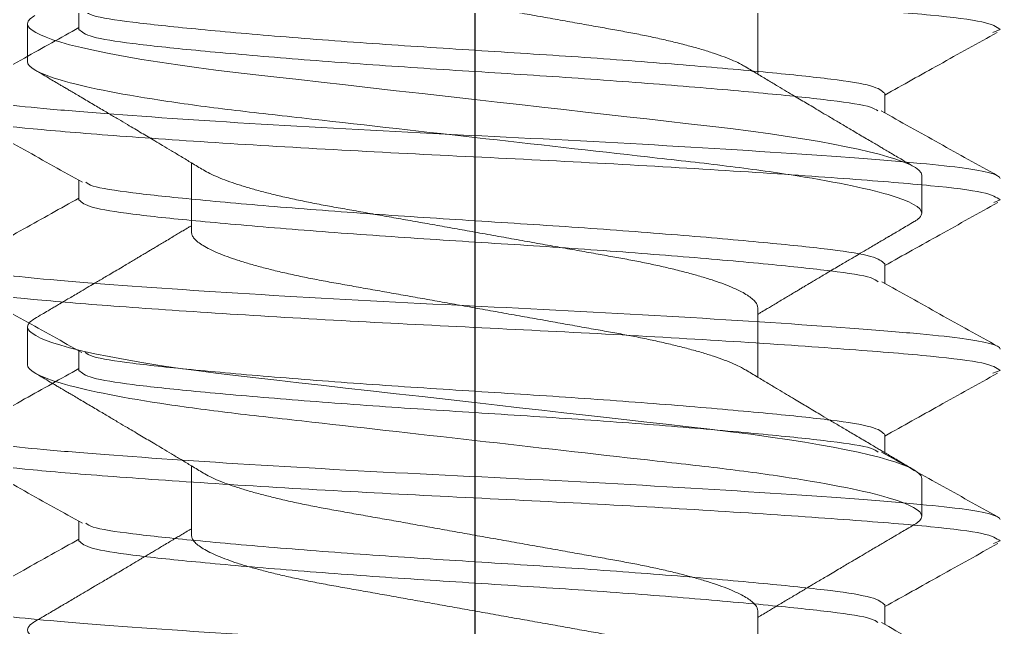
# Model space of a CAD drawing. Extents: x -82 to 113, y -82 to 93.
# Drawn here: x 23.0264 to 23.2059, y 71.0483 to 71.1597 of the extents above; entities that cross this region are included whole.
import ezdxf

# ---------------------------------------------------------------- set-up
doc = ezdxf.new("R2010")
doc.units = 0
doc.header["$MEASUREMENT"] = 0
doc.linetypes.add('SLD-Solid', pattern=[0])
doc.layers.get('0').update_dxf_attribs({"linetype": 'CONTINUOUS'})
doc.layers.add('Ballons', color=7, linetype='CONTINUOUS')
doc.layers.add('INERTIA', color=7, linetype='CONTINUOUS')

# ---------------------------------------------------------------- blocks, each defined once
blk = doc.blocks.new('20254')
at = {"color": 7, "linetype": 'SLD-Solid', "lineweight": 15}
for p, q in [((0.47153, 0.082), (0.46458, 0.082)), ((0.52708, 0.082), (0.52014, 0.082)), ((0.50278, 0.05193), (0.49007, 0.05193)), ((0.55833, 0.05193), (0.54563, 0.05193)), ((0.46111, -0.05193), (0.47382, -0.05193)), ((0.51667, -0.05193), (0.52937, -0.05193)), ((0.57222, -0.05193), (0.58493, -0.05193)), ((0.49236, -0.082), (0.49931, -0.082)), ((0.54792, -0.082), (0.55486, -0.082))]:
    blk.add_line(p, q, dxfattribs=at)
at = {"color": 7, "linetype": 'SLD-Solid', "lineweight": 15, "flags": 128}
for points in [[(0.46305, 0.08062), (0.46317, 0.08084), (0.46366, 0.08149), (0.46413, 0.08187), (0.46458, 0.082), (0.46497, 0.08191), (0.46537, 0.08163), (0.46578, 0.08116), (0.4662, 0.08049), (0.46664, 0.07962), (0.46707, 0.07857), (0.46752, 0.07732), (0.46797, 0.07589), (0.46842, 0.07426), (0.46896, 0.07209), (0.46951, 0.06966), (0.47005, 0.06699), (0.47059, 0.0641), (0.47113, 0.061), (0.47165, 0.05772), (0.47214, 0.05442), (0.47261, 0.051), (0.47307, 0.04746), (0.47352, 0.04382), (0.47394, 0.04011), (0.47438, 0.03626), (0.47483, 0.03226), (0.4753, 0.02812), (0.4758, 0.02366), (0.47632, 0.01907), (0.47685, 0.01439), (0.47738, 0.00963), (0.47793, 0.00483), (0.47847, 0), (0.47894, -0.00413), (0.4794, -0.00825), (0.47986, -0.01233), (0.48032, -0.01637), (0.48077, -0.02035), (0.4812, -0.02418), (0.48163, -0.02793), (0.48204, -0.03158), (0.48244, -0.03513), (0.4829, -0.03921), (0.48335, -0.04312), (0.48381, -0.04694), (0.48429, -0.05067), (0.48478, -0.05426), (0.48529, -0.05772), (0.48574, -0.06054), (0.48619, -0.06323), (0.48665, -0.06576), (0.48712, -0.06814), (0.48758, -0.07035), (0.48804, -0.07235), (0.4885, -0.07417), (0.48895, -0.07581), (0.4894, -0.07725), (0.48993, -0.07872), (0.49045, -0.07992), (0.49095, -0.08084), (0.49144, -0.08149), (0.49191, -0.08187), (0.49236, -0.082), (0.49236, -0.082)], [(0.51861, 0.08062), (0.51873, 0.08084), (0.51922, 0.08149), (0.51969, 0.08187), (0.52014, 0.082), (0.52052, 0.08191), (0.52092, 0.08163), (0.52133, 0.08116), (0.52176, 0.08049), (0.52219, 0.07962), (0.52263, 0.07857), (0.52307, 0.07732), (0.52352, 0.07589), (0.52398, 0.07426), (0.52452, 0.07209), (0.52507, 0.06966), (0.52561, 0.06699), (0.52615, 0.0641), (0.52668, 0.061), (0.52721, 0.05772), (0.52769, 0.05442), (0.52817, 0.051), (0.52863, 0.04746), (0.52907, 0.04382), (0.5295, 0.04011), (0.52993, 0.03626), (0.53038, 0.03226), (0.53085, 0.02812), (0.53136, 0.02366), (0.53187, 0.01907), (0.5324, 0.01439), (0.53294, 0.00963), (0.53348, 0.00483), (0.53403, 0), (0.53449, -0.00413), (0.53496, -0.00825), (0.53542, -0.01233), (0.53588, -0.01637), (0.53633, -0.02035), (0.53676, -0.02418), (0.53718, -0.02793), (0.53759, -0.03158), (0.53799, -0.03513), (0.53845, -0.03921), (0.5389, -0.04312), (0.53936, -0.04694), (0.53984, -0.05067), (0.54034, -0.05426), (0.54085, -0.05772), (0.5413, -0.06054), (0.54175, -0.06323), (0.54221, -0.06576), (0.54267, -0.06814), (0.54314, -0.07035), (0.5436, -0.07235), (0.54406, -0.07417), (0.54451, -0.07581), (0.54496, -0.07725), (0.54549, -0.07872), (0.546, -0.07992), (0.54651, -0.08084), (0.547, -0.08149), (0.54747, -0.08187), (0.54792, -0.082), (0.54792, -0.082)], [(0.57416, 0.08062), (0.57429, 0.08084), (0.57477, 0.08149), (0.57524, 0.08187), (0.57569, 0.082), (0.57608, 0.08191), (0.57648, 0.08163), (0.57689, 0.08116), (0.57731, 0.08049), (0.57775, 0.07962), (0.57818, 0.07857), (0.57863, 0.07732), (0.57908, 0.07589), (0.57953, 0.07426), (0.58008, 0.07209), (0.58062, 0.06966), (0.58117, 0.06699), (0.58171, 0.0641), (0.58224, 0.061), (0.58276, 0.05772), (0.58325, 0.05442), (0.58372, 0.051), (0.58418, 0.04746), (0.58463, 0.04382), (0.58505, 0.04011), (0.58549, 0.03626), (0.58594, 0.03226), (0.58641, 0.02812), (0.58691, 0.02366), (0.58743, 0.01907), (0.58796, 0.01439), (0.5885, 0.00963), (0.58904, 0.00483), (0.58958, 0), (0.59005, -0.00413), (0.59051, -0.00825), (0.59098, -0.01233), (0.59143, -0.01637), (0.59188, -0.02035), (0.59231, -0.02418), (0.59274, -0.02793), (0.59315, -0.03158), (0.59355, -0.03513), (0.59401, -0.03921), (0.59446, -0.04312), (0.59492, -0.04694), (0.5954, -0.05067), (0.59589, -0.05426), (0.59641, -0.05772), (0.59685, -0.06054), (0.59731, -0.06323), (0.59777, -0.06576), (0.59823, -0.06814), (0.5987, -0.07035), (0.59915, -0.07235), (0.59961, -0.07417), (0.60007, -0.07581), (0.60052, -0.07725), (0.60104, -0.07872), (0.60156, -0.07992), (0.60206, -0.08084), (0.60255, -0.08149), (0.60302, -0.08187), (0.60347, -0.082), (0.60347, -0.082)]]:
    blk.add_lwpolyline(points, dxfattribs=at)
at = {"color": 7, "linetype": 'SLD-Solid', "lineweight": 15}
for points, knots in [([(0.47153, 0.082), (0.47253, 0.082), (0.4737, 0.08), (0.47615, 0.07169), (0.47742, 0.06538), (0.47918, 0.05388), (0.47975, 0.04973), (0.4808, 0.04105), (0.48129, 0.03655), (0.48294, 0.02194), (0.48418, 0.01099), (0.48666, -0.01099), (0.48789, -0.02194), (0.48954, -0.03655), (0.49003, -0.04105), (0.49109, -0.04973), (0.49165, -0.05388), (0.49341, -0.06538), (0.49469, -0.07169), (0.49713, -0.08), (0.4983, -0.082), (0.49931, -0.082)], [0, 0, 0, 0, 0.125, 0.125, 0.25, 0.25, 0.3125, 0.3125, 0.375, 0.375, 0.5, 0.5, 0.625, 0.625, 0.6875, 0.6875, 0.75, 0.75, 0.875, 0.875, 1, 1, 1, 1]), ([(0.52708, 0.082), (0.52809, 0.082), (0.52925, 0.08), (0.5317, 0.07169), (0.53297, 0.06538), (0.53474, 0.05388), (0.5353, 0.04973), (0.53636, 0.04105), (0.53685, 0.03655), (0.53849, 0.02194), (0.53973, 0.01099), (0.54221, -0.01099), (0.54345, -0.02194), (0.5451, -0.03655), (0.54559, -0.04105), (0.54664, -0.04973), (0.54721, -0.05388), (0.54897, -0.06538), (0.55024, -0.07169), (0.55269, -0.08), (0.55386, -0.082), (0.55486, -0.082)], [0, 0, 0, 0, 0.125, 0.125, 0.25, 0.25, 0.3125, 0.3125, 0.375, 0.375, 0.5, 0.5, 0.625, 0.625, 0.6875, 0.6875, 0.75, 0.75, 0.875, 0.875, 1, 1, 1, 1]), ([(0.49139, 0.04973), (0.49096, 0.05045), (0.49014, 0.05182), (0.48896, 0.05377), (0.4879, 0.05555), (0.48695, 0.05715), (0.4861, 0.05857), (0.48533, 0.05986), (0.4846, 0.06109), (0.48385, 0.06235), (0.48301, 0.06376), (0.48207, 0.06535), (0.48101, 0.06715), (0.47983, 0.06914), (0.47878, 0.07092), (0.47793, 0.07236), (0.47735, 0.07334), (0.47687, 0.07417), (0.47651, 0.07477), (0.47624, 0.07522), (0.47601, 0.07563), (0.4757, 0.07615), (0.47526, 0.0769), (0.47467, 0.0779), (0.47391, 0.0792), (0.47336, 0.08013), (0.47306, 0.08064)], [0, 0, 0, 0, 0.06997, 0.133056, 0.190547, 0.242491, 0.288789, 0.328728, 0.367368, 0.408273, 0.451738, 0.504295, 0.56186, 0.626323, 0.697702, 0.734108, 0.765807, 0.792588, 0.814446, 0.823999, 0.836768, 0.853657, 0.87467, 0.909103, 0.950877, 1, 1, 1, 1]), ([(0.51861, 0.08064), (0.51835, 0.0802), (0.51788, 0.0794), (0.51723, 0.07829), (0.51671, 0.0774), (0.51633, 0.07677), (0.51609, 0.07635), (0.51595, 0.07611), (0.51576, 0.07579), (0.51546, 0.07529), (0.51499, 0.07449), (0.51444, 0.07354), (0.51374, 0.07237), (0.513, 0.0711), (0.51229, 0.06991), (0.5117, 0.06891), (0.51116, 0.068), (0.51056, 0.06698), (0.50989, 0.06585), (0.50923, 0.06473), (0.5086, 0.06367), (0.50806, 0.06276), (0.50758, 0.06195), (0.5072, 0.06131), (0.5069, 0.06081), (0.50666, 0.0604), (0.5064, 0.05996), (0.50606, 0.05939), (0.50562, 0.05866), (0.50513, 0.05784), (0.50459, 0.05693), (0.50404, 0.056), (0.50349, 0.0551), (0.50299, 0.05426), (0.50247, 0.05339), (0.50201, 0.05261), (0.5017, 0.0521), (0.5016, 0.05193)], [0, 0, 0, 0, 0.045775, 0.084131, 0.115075, 0.138612, 0.150192, 0.158483, 0.163856, 0.183478, 0.211094, 0.246472, 0.282539, 0.333808, 0.378477, 0.407016, 0.438347, 0.473682, 0.513015, 0.556337, 0.590525, 0.623906, 0.651916, 0.674505, 0.691683, 0.703738, 0.717681, 0.737473, 0.763111, 0.793819, 0.82368, 0.85875, 0.890452, 0.918808, 0.946487, 0.981767, 1, 1, 1, 1]), ([(0.54695, 0.04973), (0.54652, 0.05045), (0.54569, 0.05182), (0.54452, 0.05377), (0.54346, 0.05555), (0.5425, 0.05715), (0.54165, 0.05857), (0.54089, 0.05986), (0.54016, 0.06109), (0.5394, 0.06235), (0.53857, 0.06376), (0.53763, 0.06535), (0.53656, 0.06715), (0.53538, 0.06914), (0.53434, 0.07092), (0.53349, 0.07236), (0.53291, 0.07334), (0.53242, 0.07417), (0.53207, 0.07477), (0.5318, 0.07522), (0.53156, 0.07563), (0.53125, 0.07615), (0.53081, 0.0769), (0.53022, 0.0779), (0.52946, 0.0792), (0.52891, 0.08013), (0.52861, 0.08064)], [0, 0, 0, 0, 0.06997, 0.133056, 0.190547, 0.242492, 0.288789, 0.328728, 0.367368, 0.408273, 0.451739, 0.504295, 0.56186, 0.626323, 0.697702, 0.734108, 0.765807, 0.792588, 0.814447, 0.823999, 0.836769, 0.853658, 0.87467, 0.909103, 0.950877, 1, 1, 1, 1]), ([(0.57416, 0.08064), (0.57391, 0.0802), (0.57343, 0.0794), (0.57278, 0.07829), (0.57226, 0.0774), (0.57189, 0.07677), (0.57164, 0.07635), (0.5715, 0.07611), (0.57131, 0.07579), (0.57102, 0.07529), (0.57055, 0.07449), (0.56999, 0.07354), (0.5693, 0.07237), (0.56855, 0.0711), (0.56785, 0.06991), (0.56726, 0.06891), (0.56672, 0.068), (0.56612, 0.06698), (0.56545, 0.06585), (0.56479, 0.06473), (0.56416, 0.06367), (0.56361, 0.06276), (0.56314, 0.06195), (0.56275, 0.06131), (0.56246, 0.06081), (0.56221, 0.0604), (0.56195, 0.05996), (0.56161, 0.05939), (0.56118, 0.05866), (0.56069, 0.05784), (0.56014, 0.05693), (0.55959, 0.056), (0.55905, 0.0551), (0.55855, 0.05426), (0.55803, 0.05339), (0.55756, 0.05261), (0.55726, 0.0521), (0.55715, 0.05193)], [0, 0, 0, 0, 0.045775, 0.084131, 0.115075, 0.138612, 0.150192, 0.158483, 0.163856, 0.183478, 0.211094, 0.246472, 0.282539, 0.333808, 0.378477, 0.407016, 0.438347, 0.473682, 0.513015, 0.556337, 0.590525, 0.623906, 0.651916, 0.674505, 0.691683, 0.703738, 0.717681, 0.737473, 0.763111, 0.793819, 0.82368, 0.85875, 0.890452, 0.918808, 0.946487, 0.981767, 1, 1, 1, 1]), ([(0.44722, 0.05193), (0.44741, 0.0519), (0.4478, 0.05185), (0.44841, 0.05144), (0.44904, 0.05077), (0.4497, 0.04982), (0.45037, 0.04858), (0.45105, 0.0471), (0.45171, 0.04539), (0.45237, 0.04349), (0.45302, 0.04138), (0.45366, 0.03907), (0.4543, 0.03654), (0.45494, 0.03379), (0.45556, 0.03085), (0.45616, 0.02779), (0.45672, 0.02461), (0.45732, 0.02128), (0.45792, 0.01788), (0.45854, 0.0144), (0.45917, 0.0109), (0.45981, 0.00731), (0.46046, 0.00367), (0.46112, -0.00007), (0.4618, -0.00389), (0.46249, -0.00775), (0.46317, -0.01154), (0.46383, -0.01524), (0.46447, -0.01882), (0.46507, -0.02219), (0.46563, -0.02534), (0.46617, -0.02832), (0.46673, -0.03119), (0.46732, -0.03395), (0.46795, -0.03664), (0.4686, -0.03922), (0.46928, -0.04165), (0.46997, -0.04386), (0.47067, -0.04583), (0.47136, -0.04753), (0.47197, -0.04883), (0.47235, -0.04946), (0.4725, -0.04971)], [0, 0, 0, 0, 0.024733, 0.049897, 0.075434, 0.10128, 0.127365, 0.153616, 0.178452, 0.203301, 0.228098, 0.252779, 0.277279, 0.303001, 0.328385, 0.353372, 0.377993, 0.402917, 0.428248, 0.452451, 0.476906, 0.501553, 0.526331, 0.551175, 0.577522, 0.603791, 0.629905, 0.655789, 0.681374, 0.706595, 0.729989, 0.753229, 0.776845, 0.800809, 0.82507, 0.851061, 0.877251, 0.903563, 0.92992, 0.956243, 0.982455, 1, 1, 1, 1]), ([(0.50278, 0.05193), (0.50297, 0.0519), (0.50335, 0.05185), (0.50396, 0.05144), (0.5046, 0.05077), (0.50525, 0.04982), (0.50593, 0.04858), (0.5066, 0.0471), (0.50727, 0.04539), (0.50792, 0.04349), (0.50857, 0.04138), (0.50922, 0.03907), (0.50986, 0.03654), (0.51049, 0.03379), (0.51112, 0.03085), (0.51171, 0.02779), (0.51228, 0.02461), (0.51287, 0.02128), (0.51348, 0.01788), (0.5141, 0.0144), (0.51472, 0.0109), (0.51536, 0.00731), (0.51601, 0.00367), (0.51668, -0.00007), (0.51736, -0.00389), (0.51805, -0.00775), (0.51872, -0.01154), (0.51938, -0.01524), (0.52002, -0.01882), (0.52062, -0.02219), (0.52118, -0.02534), (0.52172, -0.02832), (0.52229, -0.03119), (0.52288, -0.03395), (0.5235, -0.03664), (0.52416, -0.03922), (0.52484, -0.04165), (0.52553, -0.04386), (0.52622, -0.04583), (0.52692, -0.04753), (0.52753, -0.04883), (0.5279, -0.04946), (0.52805, -0.04971)], [0, 0, 0, 0, 0.024733, 0.049897, 0.075434, 0.10128, 0.127365, 0.153616, 0.178452, 0.203301, 0.228098, 0.252779, 0.277279, 0.303001, 0.328385, 0.353372, 0.377993, 0.402917, 0.428248, 0.452451, 0.476906, 0.501553, 0.526331, 0.551175, 0.577522, 0.603791, 0.629905, 0.655789, 0.681374, 0.706595, 0.729989, 0.753229, 0.776845, 0.800809, 0.82507, 0.851061, 0.877251, 0.903563, 0.92992, 0.956243, 0.982455, 1, 1, 1, 1]), ([(0.55833, 0.05193), (0.55852, 0.0519), (0.55891, 0.05185), (0.55952, 0.05144), (0.56015, 0.05077), (0.56081, 0.04982), (0.56148, 0.04858), (0.56216, 0.0471), (0.56282, 0.04539), (0.56348, 0.04349), (0.56413, 0.04138), (0.56477, 0.03907), (0.56541, 0.03654), (0.56605, 0.03379), (0.56667, 0.03085), (0.56727, 0.02779), (0.56783, 0.02461), (0.56843, 0.02128), (0.56903, 0.01788), (0.56965, 0.0144), (0.57028, 0.0109), (0.57092, 0.00731), (0.57157, 0.00367), (0.57224, -0.00007), (0.57292, -0.00389), (0.5736, -0.00775), (0.57428, -0.01154), (0.57494, -0.01524), (0.57558, -0.01882), (0.57618, -0.02219), (0.57674, -0.02534), (0.57728, -0.02832), (0.57784, -0.03119), (0.57843, -0.03395), (0.57906, -0.03664), (0.57971, -0.03922), (0.58039, -0.04165), (0.58108, -0.04386), (0.58178, -0.04583), (0.58247, -0.04753), (0.58308, -0.04883), (0.58346, -0.04946), (0.58361, -0.04971)], [0, 0, 0, 0, 0.024733, 0.049897, 0.075434, 0.10128, 0.127365, 0.153616, 0.178452, 0.203301, 0.228098, 0.252779, 0.277279, 0.303001, 0.328385, 0.353372, 0.377993, 0.402917, 0.428248, 0.452451, 0.476906, 0.501553, 0.526331, 0.551175, 0.577522, 0.603791, 0.629905, 0.655789, 0.681374, 0.706595, 0.729989, 0.753229, 0.776845, 0.800809, 0.82507, 0.851061, 0.877251, 0.903563, 0.92992, 0.956243, 0.982455, 1, 1, 1, 1]), ([(0.49139, 0.04973), (0.49161, 0.04935), (0.49205, 0.04858), (0.49271, 0.0471), (0.49338, 0.0454), (0.49403, 0.04349), (0.49468, 0.04138), (0.49533, 0.03907), (0.49597, 0.03654), (0.4966, 0.03379), (0.49723, 0.03085), (0.49782, 0.02779), (0.49839, 0.02461), (0.49898, 0.02128), (0.49959, 0.01788), (0.50021, 0.0144), (0.50083, 0.0109), (0.50147, 0.00731), (0.50212, 0.00367), (0.50279, -0.00007), (0.50347, -0.00389), (0.50416, -0.00775), (0.50484, -0.01154), (0.5055, -0.01524), (0.50613, -0.01882), (0.50673, -0.02219), (0.5073, -0.02534), (0.50783, -0.02832), (0.5084, -0.03119), (0.50899, -0.03395), (0.50961, -0.03664), (0.51027, -0.03922), (0.51095, -0.04165), (0.51164, -0.04386), (0.51233, -0.04583), (0.51303, -0.04753), (0.5137, -0.04894), (0.51434, -0.05006), (0.51496, -0.0509), (0.51555, -0.0515), (0.51612, -0.05186), (0.51649, -0.05191), (0.51667, -0.05193)], [0, 0, 0, 0, 0.025043, 0.051294, 0.076128, 0.100977, 0.125773, 0.150453, 0.174953, 0.200674, 0.226058, 0.251043, 0.275664, 0.300587, 0.325918, 0.35012, 0.374574, 0.399221, 0.423998, 0.448841, 0.475188, 0.501456, 0.527569, 0.553452, 0.579036, 0.604257, 0.62765, 0.650889, 0.674505, 0.698468, 0.722729, 0.748719, 0.774908, 0.801219, 0.827575, 0.853898, 0.880109, 0.904652, 0.928968, 0.952999, 0.976692, 1, 1, 1, 1]), ([(0.54695, 0.04973), (0.54716, 0.04935), (0.5476, 0.04858), (0.54827, 0.0471), (0.54894, 0.0454), (0.54959, 0.04349), (0.55024, 0.04138), (0.55088, 0.03907), (0.55152, 0.03654), (0.55216, 0.03379), (0.55278, 0.03085), (0.55338, 0.02779), (0.55395, 0.02461), (0.55454, 0.02128), (0.55515, 0.01788), (0.55576, 0.0144), (0.55639, 0.0109), (0.55703, 0.00731), (0.55768, 0.00367), (0.55835, -0.00007), (0.55903, -0.00389), (0.55971, -0.00775), (0.56039, -0.01154), (0.56105, -0.01524), (0.56169, -0.01882), (0.56229, -0.02219), (0.56285, -0.02534), (0.56339, -0.02832), (0.56395, -0.03119), (0.56454, -0.03395), (0.56517, -0.03664), (0.56582, -0.03922), (0.5665, -0.04165), (0.5672, -0.04386), (0.56789, -0.04583), (0.56858, -0.04753), (0.56925, -0.04894), (0.5699, -0.05006), (0.57051, -0.0509), (0.57111, -0.0515), (0.57168, -0.05186), (0.57204, -0.05191), (0.57222, -0.05193)], [0, 0, 0, 0, 0.025043, 0.051294, 0.076128, 0.100977, 0.125773, 0.150453, 0.174953, 0.200674, 0.226058, 0.251043, 0.275664, 0.300587, 0.325918, 0.35012, 0.374574, 0.399221, 0.423998, 0.448841, 0.475188, 0.501456, 0.527569, 0.553452, 0.579036, 0.604257, 0.62765, 0.650889, 0.674505, 0.698468, 0.722729, 0.748719, 0.774908, 0.801219, 0.827575, 0.853898, 0.880109, 0.904652, 0.928968, 0.952999, 0.976692, 1, 1, 1, 1]), ([(0.4725, -0.04973), (0.47293, -0.05045), (0.47375, -0.05182), (0.47492, -0.05377), (0.47599, -0.05555), (0.47694, -0.05715), (0.47779, -0.05857), (0.47856, -0.05986), (0.47929, -0.06109), (0.48004, -0.06235), (0.48088, -0.06376), (0.48182, -0.06535), (0.48288, -0.06715), (0.48406, -0.06914), (0.48511, -0.07092), (0.48596, -0.07236), (0.48653, -0.07334), (0.48702, -0.07417), (0.48738, -0.07477), (0.48765, -0.07522), (0.48788, -0.07563), (0.48819, -0.07615), (0.48863, -0.0769), (0.48922, -0.0779), (0.48998, -0.0792), (0.49053, -0.08013), (0.49083, -0.08064)], [0, 0, 0, 0, 0.06997, 0.133056, 0.190547, 0.242491, 0.288789, 0.328728, 0.367368, 0.408273, 0.451738, 0.504295, 0.56186, 0.626323, 0.697702, 0.734108, 0.765807, 0.792588, 0.814446, 0.823999, 0.836768, 0.853657, 0.87467, 0.909103, 0.950877, 1, 1, 1, 1]), ([(0.52805, -0.04973), (0.52848, -0.05045), (0.52931, -0.05182), (0.53048, -0.05377), (0.53154, -0.05555), (0.5325, -0.05715), (0.53335, -0.05857), (0.53411, -0.05986), (0.53484, -0.06109), (0.5356, -0.06235), (0.53643, -0.06376), (0.53737, -0.06535), (0.53844, -0.06715), (0.53962, -0.06914), (0.54066, -0.07092), (0.54151, -0.07236), (0.54209, -0.07334), (0.54258, -0.07417), (0.54293, -0.07477), (0.5432, -0.07522), (0.54344, -0.07563), (0.54375, -0.07615), (0.54419, -0.0769), (0.54478, -0.0779), (0.54554, -0.0792), (0.54609, -0.08013), (0.54639, -0.08064)], [0, 0, 0, 0, 0.06997, 0.133057, 0.190547, 0.242491, 0.288789, 0.328728, 0.367368, 0.408273, 0.451738, 0.504295, 0.56186, 0.626323, 0.697702, 0.734108, 0.765807, 0.792588, 0.814446, 0.823999, 0.836768, 0.853657, 0.87467, 0.909103, 0.950877, 1, 1, 1, 1]), ([(0.50084, -0.08064), (0.50109, -0.0802), (0.50157, -0.0794), (0.50222, -0.07829), (0.50274, -0.0774), (0.50311, -0.07677), (0.50336, -0.07635), (0.5035, -0.07611), (0.50369, -0.07579), (0.50398, -0.07529), (0.50445, -0.0745), (0.505, -0.07355), (0.5057, -0.07238), (0.50644, -0.07112), (0.50714, -0.06992), (0.50774, -0.06892), (0.50828, -0.068), (0.50888, -0.06699), (0.50955, -0.06585), (0.51021, -0.06473), (0.51084, -0.06367), (0.51139, -0.06276), (0.51186, -0.06195), (0.51225, -0.06131), (0.51254, -0.06081), (0.51279, -0.0604), (0.51305, -0.05996), (0.51339, -0.05939), (0.51382, -0.05866), (0.51431, -0.05784), (0.51486, -0.05693), (0.51541, -0.056), (0.51595, -0.0551), (0.51645, -0.05426), (0.51697, -0.05339), (0.51744, -0.05261), (0.51774, -0.0521), (0.51785, -0.05193)], [0, 0, 0, 0, 0.045774, 0.08413, 0.115073, 0.13861, 0.15019, 0.158481, 0.163853, 0.183434, 0.210946, 0.246162, 0.28209, 0.333268, 0.378004, 0.406682, 0.438141, 0.473574, 0.512975, 0.556335, 0.590532, 0.623912, 0.651921, 0.674511, 0.691688, 0.703743, 0.717686, 0.737478, 0.763115, 0.793822, 0.823683, 0.858752, 0.890454, 0.91881, 0.946488, 0.981767, 1, 1, 1, 1]), ([(0.55639, -0.08064), (0.55665, -0.0802), (0.55712, -0.0794), (0.55777, -0.07829), (0.55829, -0.0774), (0.55867, -0.07677), (0.55891, -0.07635), (0.55905, -0.07611), (0.55924, -0.07579), (0.55954, -0.07529), (0.56, -0.0745), (0.56056, -0.07355), (0.56125, -0.07238), (0.562, -0.07112), (0.5627, -0.06992), (0.56329, -0.06892), (0.56383, -0.068), (0.56444, -0.06699), (0.56511, -0.06585), (0.56577, -0.06473), (0.5664, -0.06367), (0.56694, -0.06276), (0.56742, -0.06195), (0.5678, -0.06131), (0.5681, -0.06081), (0.56834, -0.0604), (0.5686, -0.05996), (0.56894, -0.05939), (0.56938, -0.05866), (0.56987, -0.05784), (0.57041, -0.05693), (0.57096, -0.056), (0.57151, -0.0551), (0.57201, -0.05426), (0.57253, -0.05339), (0.57299, -0.05261), (0.5733, -0.0521), (0.5734, -0.05193)], [0, 0, 0, 0, 0.045774, 0.08413, 0.115073, 0.13861, 0.15019, 0.158481, 0.163853, 0.183434, 0.210946, 0.246162, 0.28209, 0.333268, 0.378004, 0.406682, 0.438141, 0.473575, 0.512975, 0.556335, 0.590532, 0.623912, 0.651921, 0.674511, 0.691688, 0.703743, 0.717686, 0.737478, 0.763115, 0.793822, 0.823683, 0.858752, 0.890454, 0.91881, 0.946488, 0.981767, 1, 1, 1, 1]), ([(0.49931, -0.082), (0.49943, -0.08198), (0.49969, -0.08195), (0.50009, -0.08165), (0.50047, -0.08123), (0.50072, -0.08081), (0.50084, -0.08063)], [0, 0, 0, 0, 0.259589, 0.522259, 0.787753, 1, 1, 1, 1]), ([(0.55486, -0.082), (0.55499, -0.08198), (0.55525, -0.08195), (0.55564, -0.08165), (0.55603, -0.08123), (0.55628, -0.08081), (0.55639, -0.08063)], [0, 0, 0, 0, 0.259589, 0.522259, 0.787753, 1, 1, 1, 1])]:
    blk.add_open_spline(points, degree=3, knots=knots, dxfattribs=at)
blk = doc.blocks.new('25342')
at = {"color": 7, "linetype": 'Continuous', "lineweight": 15}
for p, q in [((1.96484, 0.095), (1.96436, 0.09381)), ((1.99609, 0.095), (1.99556, 0.09371)), ((2.02734, 0.095), (2.02687, 0.09385)), ((2.05859, 0.095), (2.05805, 0.09368)), ((1.95312, 0.07386), (1.94955, 0.07386)), ((1.98437, 0.07386), (1.9808, 0.07386)), ((2.01563, 0.07386), (2.01205, 0.07386)), ((2.04688, 0.07386), (2.0433, 0.07386)), ((1.96484, -0.07386), (1.96842, -0.07386)), ((1.99609, -0.07386), (1.99967, -0.07386)), ((2.02734, -0.07386), (2.03092, -0.07386)), ((2.05859, -0.07386), (2.06217, -0.07386))]:
    blk.add_line(p, q, dxfattribs=at)
for points, knots in [([(1.95313, -0.095), (1.95243, -0.095), (1.95173, -0.09235), (1.9508, -0.08526), (1.95053, -0.08246), (1.94994, -0.07578), (1.94962, -0.07188), (1.94863, -0.05868), (1.94791, -0.04782), (1.94653, -0.02438), (1.94588, -0.01188), (1.94475, 0.01187), (1.94409, 0.02438), (1.94271, 0.04782), (1.942, 0.05868), (1.94101, 0.07188), (1.94069, 0.07578), (1.9401, 0.08246), (1.93982, 0.08526), (1.93889, 0.09235), (1.9382, 0.095), (1.9375, 0.095)], [0, 0, 0, 0, 0.125, 0.125, 0.1875, 0.1875, 0.25, 0.25, 0.375, 0.375, 0.5, 0.5, 0.625, 0.625, 0.75, 0.75, 0.8125, 0.8125, 0.875, 0.875, 1, 1, 1, 1]), ([(1.94988, 0.07326), (1.9479, 0.0768), (1.94395, 0.08388), (1.94001, 0.09096), (1.93803, 0.0945)], [0, 0, 0, 0, 0.499762, 1, 1, 1, 1]), ([(1.96436, 0.09459), (1.96238, 0.09104), (1.95853, 0.08413), (1.95468, 0.07723), (1.9528, 0.07386)], [0, 0, 0, 0, 0.512595, 1, 1, 1, 1]), ([(1.97992, -0.09366), (1.97964, -0.09321), (1.97892, -0.09202), (1.97787, -0.08301), (1.97664, -0.0681), (1.97526, -0.04805), (1.97388, -0.02473), (1.97266, 0), (1.97143, 0.02473), (1.97005, 0.04806), (1.96867, 0.06807), (1.96745, 0.08311), (1.96622, 0.09307), (1.96531, 0.09435), (1.96484, 0.095)], [0, 0, 0, 0, 0.052766, 0.137511, 0.222257, 0.310009, 0.397761, 0.482507, 0.567252, 0.655004, 0.742757, 0.827502, 0.912248, 1, 1, 1, 1]), ([(1.98438, -0.095), (1.98368, -0.095), (1.98298, -0.09235), (1.98205, -0.08526), (1.98178, -0.08246), (1.98119, -0.07578), (1.98087, -0.07188), (1.97988, -0.05868), (1.97916, -0.04782), (1.97778, -0.02438), (1.97713, -0.01188), (1.976, 0.01187), (1.97534, 0.02438), (1.97396, 0.04782), (1.97325, 0.05868), (1.97226, 0.07188), (1.97194, 0.07578), (1.97135, 0.08246), (1.97107, 0.08526), (1.97014, 0.09235), (1.96945, 0.095), (1.96875, 0.095)], [0, 0, 0, 0, 0.125, 0.125, 0.1875, 0.1875, 0.25, 0.25, 0.375, 0.375, 0.5, 0.5, 0.625, 0.625, 0.75, 0.75, 0.8125, 0.8125, 0.875, 0.875, 1, 1, 1, 1]), ([(1.98112, 0.07328), (1.97914, 0.07682), (1.97518, 0.08392), (1.97122, 0.09102), (1.96925, 0.09457)], [0, 0, 0, 0, 0.49966, 1, 1, 1, 1]), ([(1.99557, 0.09451), (1.99359, 0.09096), (1.98975, 0.08407), (1.98591, 0.07719), (1.98405, 0.07386)], [0, 0, 0, 0, 0.515806, 1, 1, 1, 1]), ([(2.01125, -0.09386), (2.01095, -0.09337), (2.01019, -0.09217), (2.00912, -0.08303), (2.00789, -0.0681), (2.00651, -0.04805), (2.00513, -0.02473), (2.00391, 0), (2.00268, 0.02473), (2.0013, 0.04806), (1.99992, 0.06807), (1.9987, 0.08311), (1.99747, 0.09307), (1.99656, 0.09435), (1.99609, 0.095)], [0, 0, 0, 0, 0.057553, 0.14187, 0.226187, 0.313496, 0.400805, 0.485122, 0.569439, 0.656748, 0.744057, 0.828374, 0.912691, 1, 1, 1, 1]), ([(2.01563, -0.095), (2.01493, -0.095), (2.01423, -0.09235), (2.0133, -0.08526), (2.01303, -0.08246), (2.01244, -0.07578), (2.01212, -0.07188), (2.01113, -0.05868), (2.01041, -0.04782), (2.00903, -0.02438), (2.00838, -0.01188), (2.00725, 0.01187), (2.00659, 0.02438), (2.00521, 0.04782), (2.0045, 0.05868), (2.00351, 0.07188), (2.00319, 0.07578), (2.0026, 0.08246), (2.00232, 0.08526), (2.00139, 0.09235), (2.0007, 0.095), (2, 0.095)], [0, 0, 0, 0, 0.125, 0.125, 0.1875, 0.1875, 0.25, 0.25, 0.375, 0.375, 0.5, 0.5, 0.625, 0.625, 0.75, 0.75, 0.8125, 0.8125, 0.875, 0.875, 1, 1, 1, 1]), ([(2.01234, 0.07333), (2.01037, 0.07687), (2.00642, 0.08394), (2.00247, 0.09102), (2.0005, 0.09457)], [0, 0, 0, 0, 0.499778, 1, 1, 1, 1]), ([(2.02687, 0.09461), (2.0249, 0.09107), (2.02104, 0.08415), (2.01718, 0.07723), (2.0153, 0.07386)], [0, 0, 0, 0, 0.512184, 1, 1, 1, 1]), ([(2.04243, -0.09368), (2.04215, -0.09322), (2.04142, -0.09203), (2.04037, -0.08301), (2.03914, -0.0681), (2.03776, -0.04805), (2.03638, -0.02473), (2.03516, 0), (2.03393, 0.02473), (2.03255, 0.04806), (2.03117, 0.06807), (2.02995, 0.08311), (2.02872, 0.09307), (2.02781, 0.09435), (2.02734, 0.095)], [0, 0, 0, 0, 0.0531692, 0.1378787, 0.2225881, 0.310303, 0.3980178, 0.4827272, 0.5674367, 0.6551515, 0.7428663, 0.8275757, 0.9122852, 1, 1, 1, 1]), ([(2.04688, -0.095), (2.04618, -0.095), (2.04548, -0.09235), (2.04455, -0.08526), (2.04428, -0.08246), (2.04369, -0.07578), (2.04337, -0.07188), (2.04238, -0.05868), (2.04166, -0.04782), (2.04028, -0.02438), (2.03963, -0.01188), (2.0385, 0.01187), (2.03784, 0.02438), (2.03646, 0.04782), (2.03575, 0.05868), (2.03476, 0.07188), (2.03444, 0.07578), (2.03385, 0.08246), (2.03357, 0.08526), (2.03264, 0.09235), (2.03195, 0.095), (2.03125, 0.095)], [0, 0, 0, 0, 0.125, 0.125, 0.1875, 0.1875, 0.25, 0.25, 0.375, 0.375, 0.5, 0.5, 0.625, 0.625, 0.75, 0.75, 0.8125, 0.8125, 0.875, 0.875, 1, 1, 1, 1]), ([(2.04365, 0.07322), (2.04167, 0.07677), (2.03771, 0.08386), (2.03376, 0.09096), (2.03178, 0.09451)], [0, 0, 0, 0, 0.499663, 1, 1, 1, 1]), ([(2.05805, 0.09449), (2.05608, 0.09094), (2.05224, 0.08406), (2.04841, 0.07718), (2.04655, 0.07386)], [0, 0, 0, 0, 0.516228, 1, 1, 1, 1]), ([(2.07374, -0.09383), (2.07344, -0.09335), (2.07269, -0.09215), (2.07162, -0.08303), (2.07039, -0.0681), (2.06901, -0.04805), (2.06763, -0.02473), (2.06641, 0), (2.06518, 0.02473), (2.0638, 0.04806), (2.06242, 0.06807), (2.0612, 0.08311), (2.05997, 0.09307), (2.05906, 0.09435), (2.05859, 0.095)], [0, 0, 0, 0, 0.0569285, 0.1413016, 0.2256747, 0.3130413, 0.4004078, 0.484781, 0.5691541, 0.6565206, 0.7438872, 0.8282603, 0.9126334, 1, 1, 1, 1]), ([(1.96808, -0.07258), (1.96784, -0.07226), (1.96716, -0.07135), (1.96615, -0.06451), (1.96492, -0.05295), (1.96354, -0.03736), (1.96216, -0.01923), (1.96094, 0), (1.95971, 0.01923), (1.95833, 0.03736), (1.95695, 0.05292), (1.95573, 0.06461), (1.9545, 0.07236), (1.95359, 0.07335), (1.95313, 0.07386)], [0, 0, 0, 0, 0.044938, 0.130379, 0.21582, 0.304303, 0.392787, 0.478227, 0.563668, 0.652152, 0.740635, 0.826076, 0.911517, 1, 1, 1, 1]), ([(1.99939, -0.0727), (1.99913, -0.07237), (1.99843, -0.07145), (1.9974, -0.06453), (1.99617, -0.05295), (1.99479, -0.03736), (1.99341, -0.01923), (1.99219, 0), (1.99096, 0.01923), (1.98958, 0.03736), (1.9882, 0.05292), (1.98698, 0.06461), (1.98575, 0.07236), (1.98484, 0.07335), (1.98438, 0.07386)], [0, 0, 0, 0, 0.0490476, 0.1341208, 0.219194, 0.3072966, 0.3953993, 0.4804725, 0.5655457, 0.6536483, 0.741751, 0.8268241, 0.9118974, 1, 1, 1, 1]), ([(2.03059, -0.0726), (2.03035, -0.07228), (2.02966, -0.07137), (2.02865, -0.06452), (2.02742, -0.05295), (2.02604, -0.03736), (2.02466, -0.01923), (2.02344, 0), (2.02221, 0.01923), (2.02083, 0.03736), (2.01945, 0.05292), (2.01823, 0.06461), (2.017, 0.07236), (2.01609, 0.07335), (2.01563, 0.07386)], [0, 0, 0, 0, 0.045589, 0.130972, 0.216355, 0.304778, 0.393202, 0.478585, 0.563967, 0.652391, 0.740814, 0.826197, 0.91158, 1, 1, 1, 1]), ([(2.06188, -0.07268), (2.06163, -0.07235), (2.06093, -0.07143), (2.0599, -0.06452), (2.05867, -0.05295), (2.05729, -0.03736), (2.05591, -0.01923), (2.05469, 0), (2.05346, 0.01923), (2.05208, 0.03736), (2.0507, 0.05292), (2.04948, 0.06461), (2.04825, 0.07236), (2.04734, 0.07335), (2.04688, 0.07386)], [0, 0, 0, 0, 0.048229, 0.133377, 0.218525, 0.306705, 0.394885, 0.480033, 0.565182, 0.653362, 0.741542, 0.82669, 0.911838, 1, 1, 1, 1]), ([(1.96484, -0.07386), (1.96438, -0.07335), (1.96346, -0.07236), (1.96224, -0.06461), (1.96101, -0.05292), (1.95964, -0.03736), (1.95826, -0.01923), (1.95703, 0), (1.95581, 0.01923), (1.95443, 0.03736), (1.95305, 0.05295), (1.95182, 0.06452), (1.9508, 0.07139), (1.95011, 0.0723), (1.94987, 0.07262)], [0, 0, 0, 0, 0.088341, 0.173664, 0.258986, 0.347348, 0.435709, 0.521032, 0.606355, 0.694716, 0.783077, 0.8684, 0.953723, 1, 1, 1, 1]), ([(1.99609, -0.07386), (1.99563, -0.07335), (1.99471, -0.07236), (1.99349, -0.06461), (1.99226, -0.05292), (1.99089, -0.03736), (1.98951, -0.01923), (1.98828, 0), (1.98706, 0.01923), (1.98568, 0.03736), (1.9843, 0.05295), (1.98307, 0.06452), (1.98205, 0.0714), (1.98136, 0.07231), (1.98111, 0.07264)], [0, 0, 0, 0, 0.088297, 0.173563, 0.25883, 0.347132, 0.435435, 0.520701, 0.605967, 0.69427, 0.782572, 0.867839, 0.953105, 1, 1, 1, 1]), ([(2.02734, -0.07386), (2.02688, -0.07335), (2.02596, -0.07236), (2.02474, -0.06461), (2.02351, -0.05292), (2.02214, -0.03736), (2.02076, -0.01923), (2.01953, 0), (2.01831, 0.01923), (2.01693, 0.03736), (2.01555, 0.05295), (2.01432, 0.06453), (2.01329, 0.07144), (2.01259, 0.07236), (2.01233, 0.07269)], [0, 0, 0, 0, 0.088137, 0.173244, 0.25835, 0.346487, 0.434625, 0.519731, 0.604838, 0.692975, 0.781112, 0.866218, 0.951325, 1, 1, 1, 1]), ([(2.05859, -0.07386), (2.05813, -0.07335), (2.05721, -0.07236), (2.05599, -0.06461), (2.05476, -0.05292), (2.05339, -0.03736), (2.05201, -0.01923), (2.05078, 0), (2.04956, 0.01923), (2.04818, 0.03736), (2.0468, 0.05295), (2.04557, 0.06451), (2.04456, 0.07135), (2.04388, 0.07226), (2.04364, 0.07258)], [0, 0, 0, 0, 0.088483, 0.173923, 0.259363, 0.347845, 0.436328, 0.521768, 0.607208, 0.695691, 0.784173, 0.869613, 0.955053, 1, 1, 1, 1]), ([(1.96807, -0.07322), (1.97004, -0.07676), (1.974, -0.08384), (1.97795, -0.09093), (1.97992, -0.09447)], [0, 0, 0, 0, 0.49974, 1, 1, 1, 1]), ([(1.99938, -0.07334), (2.00136, -0.07688), (2.00532, -0.08398), (2.00927, -0.09107), (2.01125, -0.09462)], [0, 0, 0, 0, 0.499685, 1, 1, 1, 1]), ([(2.03058, -0.07324), (2.03255, -0.07678), (2.03651, -0.08386), (2.04045, -0.09094), (2.04243, -0.09449)], [0, 0, 0, 0, 0.499755, 1, 1, 1, 1]), ([(1.95358, -0.09463), (1.95556, -0.09108), (1.95942, -0.08416), (1.96328, -0.07724), (1.96517, -0.07386)], [0, 0, 0, 0, 0.51199, 1, 1, 1, 1]), ([(1.98493, -0.09447), (1.9869, -0.09092), (1.99073, -0.08405), (1.99457, -0.07718), (1.99642, -0.07386)], [0, 0, 0, 0, 0.516272, 1, 1, 1, 1]), ([(2.01609, -0.09463), (2.01806, -0.09108), (2.02192, -0.08416), (2.02579, -0.07723), (2.02767, -0.07386)], [0, 0, 0, 0, 0.512468, 1, 1, 1, 1]), ([(2.04742, -0.09449), (2.04939, -0.09094), (2.05322, -0.08406), (2.05706, -0.07719), (2.05892, -0.07386)], [0, 0, 0, 0, 0.51531, 1, 1, 1, 1])]:
    blk.add_open_spline(points, degree=3, knots=knots, dxfattribs=at)

msp = doc.modelspace()

# ---------------------------------------------------------------- linework, layer by layer
at = {"layer": 'INERTIA'}
msp.add_line((23.10986, 71.42363), (23.10986, 68.2067), dxfattribs=at)

# ---------------------------------------------------------------- block references
at = {"layer": 'Ballons', "xscale": -1, "rotation": 270}
msp.add_blockref('25342', (23.11116, 69.09932), dxfattribs=at)
at = {"layer": 'Ballons', "xscale": -0.9997500000000001, "yscale": 0.9997500000000001, "zscale": 0.9997500000000001, "rotation": 90}
msp.add_blockref('20254', (23.10983, 71.62341), dxfattribs=at)

doc.saveas('drawing.dxf')
